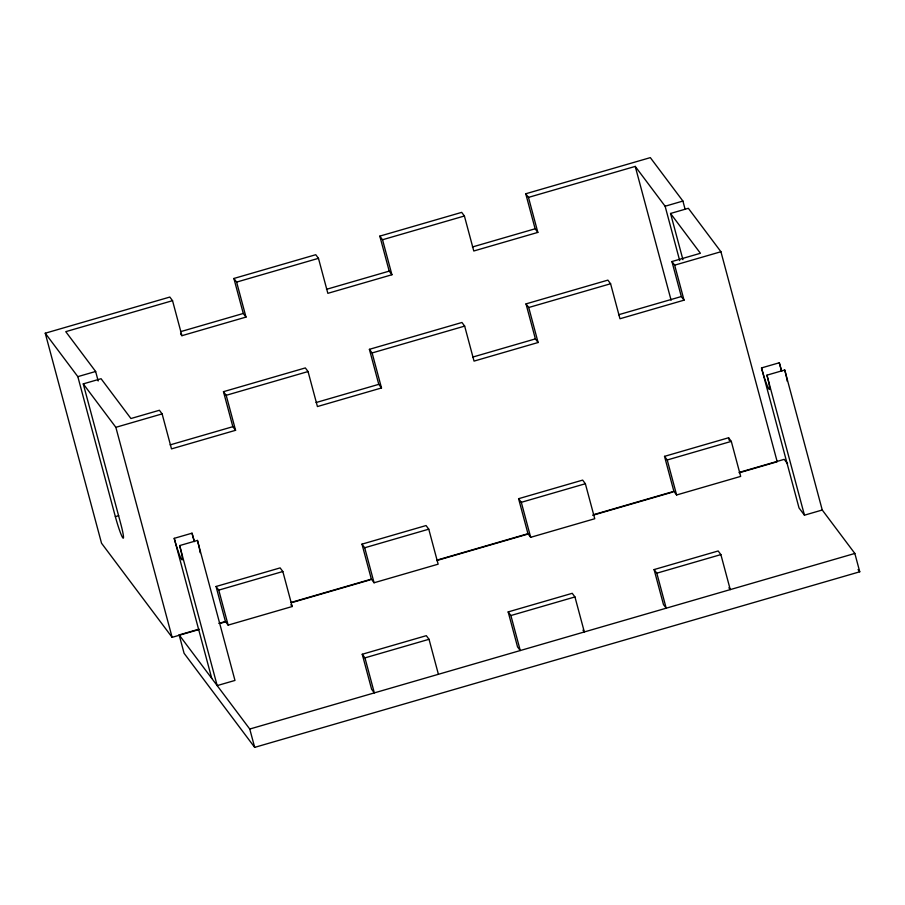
<?xml version="1.0" encoding="UTF-8"?>
<svg xmlns="http://www.w3.org/2000/svg" width="905" height="905" viewBox="0 0 905 905"><rect width="100%" height="100%" fill="white"/><g stroke="black" fill="none" stroke-linecap="round" stroke-linejoin="round"><path stroke-width="1.36" d="M199.258 629.461L172.12 637.335L101.53 543.226L45.25 333.21L169.823 297.055L172.538 300.675L181.916 335.687L245.99 317.089L236.612 282.089L233.897 278.469L315.755 254.712L318.469 258.332L327.848 293.333L391.922 274.747L382.532 239.746L379.817 236.126L461.686 212.37L464.401 215.99L473.779 250.99L537.841 232.404L528.463 197.392L525.748 193.772L650.322 157.628L682.913 201.057L685.096 209.213M172.538 300.675L65.76 331.66L95.636 371.48L98.181 380.994M236.612 282.089L318.469 258.332M382.532 239.746L464.401 215.99M528.463 197.392L635.242 166.407L665.118 206.227L679.689 260.595M180.536 331.671L243.275 313.469L245.99 317.089M326.467 289.329L389.207 271.127L391.922 274.747M472.399 246.986L535.127 228.784L537.841 232.404M45.25 333.21L77.83 376.638L95.636 371.48M665.118 206.227L682.913 201.057M77.83 376.638L115.354 516.653A18.598 1.64 73.8 0 0 122.752 537.774A18.598 1.64 73.8 0 0 120.784 523.893L83.26 383.878L101.066 378.72L130.931 418.529L159.404 410.27L162.119 413.89L171.498 448.891L235.572 430.305L226.193 395.304L223.467 391.684L305.336 367.928L308.051 371.548L317.429 406.549L381.503 387.962L372.113 352.95L369.398 349.33L461.946 322.485L464.661 326.105L474.039 361.106L538.102 342.509L528.724 307.508L526.009 303.888L607.877 280.131L610.592 283.751L619.97 318.752L684.033 300.166L674.655 265.165L671.94 261.545L700.413 253.276L670.548 213.467L688.343 208.297L720.923 251.737L777.203 461.754L739.215 472.783M83.26 383.878L115.851 427.318L162.119 413.89M226.193 395.304L308.051 371.548M372.113 352.95L464.661 326.105M528.724 307.508L610.592 283.751M674.655 265.165L720.923 251.737M170.117 444.887L232.857 426.685L235.572 430.305M316.049 402.544L378.776 384.342L381.503 387.962M472.659 357.102L535.387 338.889L538.102 342.509M618.59 314.748L681.318 296.546L684.033 300.166M115.354 516.653L118.691 515.692M211.747 678.354L174.224 538.339L192.018 533.181A18.598 1.64 73.8 0 0 194.484 541.62M198.987 629.167L179.156 634.925L184.077 653.263L254.678 747.372L859.75 571.79L854.84 553.453L822.249 510.013L804.455 515.183L799.025 507.943L761.512 367.928L779.307 362.758A18.598 1.64 73.8 0 0 781.762 371.208M179.654 545.579L197.448 540.421L234.972 680.436L217.177 685.594L179.654 545.579A18.598 1.64 73.8 0 1 181.634 559.471A18.598 1.64 73.8 0 1 174.224 538.339M761.512 367.928A18.598 1.64 73.8 0 0 768.911 389.048A18.598 1.64 73.8 0 0 766.942 375.168L784.737 369.998L822.249 510.013M216.046 586.497L280.12 567.899L282.835 571.519L292.213 606.52L228.139 625.117L225.424 621.497L216.046 586.497L218.761 590.117L228.139 625.117M361.977 544.143L426.051 525.556L428.766 529.176L438.144 564.177L374.07 582.763L371.355 579.143L361.977 544.143L364.692 547.763L374.07 582.763M518.588 498.7L582.65 480.114L585.365 483.734L594.755 518.735L530.681 537.321L527.966 533.701L518.588 498.7L521.303 502.32L530.681 537.321M664.519 456.358L728.582 437.76L731.297 441.38L740.675 476.392L676.612 494.978L673.897 491.358L664.519 456.358L667.234 459.978L676.612 494.978M218.761 590.117L282.835 571.519M364.692 547.763L428.766 529.176M521.303 502.32L585.365 483.734M667.234 459.978L731.297 441.38M218.818 623.409L225.424 621.497M290.833 602.515L371.355 579.143M436.764 560.172L527.966 533.701M593.375 514.719L673.897 491.358M739.283 472.387L784.239 459.344L787.576 463.79M220.967 623.16L226.397 621.588M292.869 602.3L370.202 579.856M436.674 560.568L527.57 534.188M592.696 515.296L672.743 492.071M362.238 654.258L364.953 657.878L374.331 692.879L371.616 689.259L362.238 654.258L426.3 635.672L429.027 639.292L438.405 674.293M508.169 611.916L510.884 615.536L520.262 650.537L517.547 646.917L508.169 611.916L572.231 593.318L574.947 596.938L584.336 631.95L582.967 630.14M654.1 569.573L656.815 573.182L666.193 608.194L663.478 604.574L654.1 569.573L718.163 550.975L720.878 554.595L730.256 589.596L728.898 587.786M364.953 657.878L429.027 639.292M510.884 615.536L574.947 596.938M656.815 573.182L720.878 554.595M179.156 634.925L249.757 729.034L854.84 553.453M858.064 569.55L859.75 571.79M180.559 333.877L181.916 335.687M290.856 604.71L292.213 606.52M779.307 362.758L781.49 370.914M766.942 375.168L804.455 515.183M670.548 213.467L682.936 259.678M728.582 437.76L729.306 440.452M671.94 261.545L681.318 296.546M635.242 166.407L671.103 300.222M525.748 193.772L535.127 228.784M526.009 303.888L535.387 338.889M379.817 236.126L389.207 271.127M369.398 349.33L378.776 384.342M233.897 278.469L243.275 313.469M223.467 391.684L232.857 426.685M249.757 729.034L254.678 747.372M192.018 533.181L194.213 541.337M115.851 427.318L172.12 637.335M197.448 540.421A18.598 1.64 73.8 0 1 200.096 552.672M784.737 369.998A18.598 1.64 73.8 0 1 787.26 381.322"/></g></svg>
